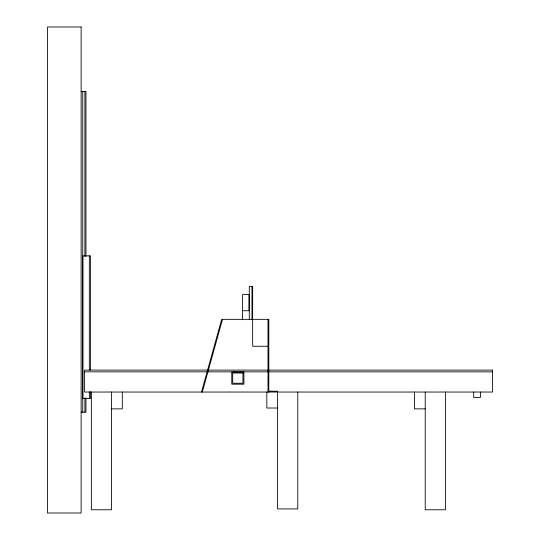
<?xml version="1.0" encoding="UTF-8"?>
<svg xmlns="http://www.w3.org/2000/svg" width="540" height="540" viewBox="0 0 540 540"><rect width="100%" height="100%" fill="white"/><g stroke="black" fill="none" stroke-linecap="round" stroke-linejoin="round"><path stroke-width="0.81" d="M201.501 392.04L221.69 319.343L268.812 319.343L268.812 392.04M202.304 392.04L222.5 319.343M81.122 91.483L85.968 91.483L85.968 256.453M242.561 310.723L249.629 310.723M268.002 346.268L252.659 346.268L252.659 286.49L249.291 286.49L249.291 319.309M84.618 371.844L492.534 371.844M268.468 391.19L277.58 391.19L277.58 508.916L297.769 508.916L297.769 392.02M277.58 408.017L266.814 408.017L266.814 392.026M111.537 408.868L122.31 408.868L122.31 392.04M425.23 408.868L414.457 408.868L414.457 392.04M81.122 412.162L85.968 412.162L85.968 397.858M480.418 392.04L480.418 397.427L473.688 397.427L473.688 392.04M445.419 392.026L445.419 509.767L425.223 509.767L425.223 392.026M268.002 319.343L268.002 392.04M251.984 286.49L251.984 319.309M249.021 310.554L249.021 294.57L242.561 294.57L242.561 319.815M111.544 392.026L111.544 509.767L91.355 509.767L91.355 392.026M90.41 370.028L90.41 255.866L82.87 255.866L82.87 398.567L90.41 398.567L90.41 391.851M89.33 255.866L89.33 370.028M89.33 391.851L89.33 398.567M84.888 91.483L84.888 256.453M84.888 397.858L84.888 412.162M82.735 91.483L82.735 412.162M81.122 27L47.466 27L47.466 513L81.122 513L81.122 27M492.534 370.096L84.618 370.096L84.618 392.04L492.534 392.04L492.534 370.096M243.891 372.067L231.775 372.067L231.775 384.183L243.891 384.183L243.891 372.067M242.953 373.005L232.72 373.005L232.72 383.238L242.953 383.238L242.953 373.005"/></g></svg>
